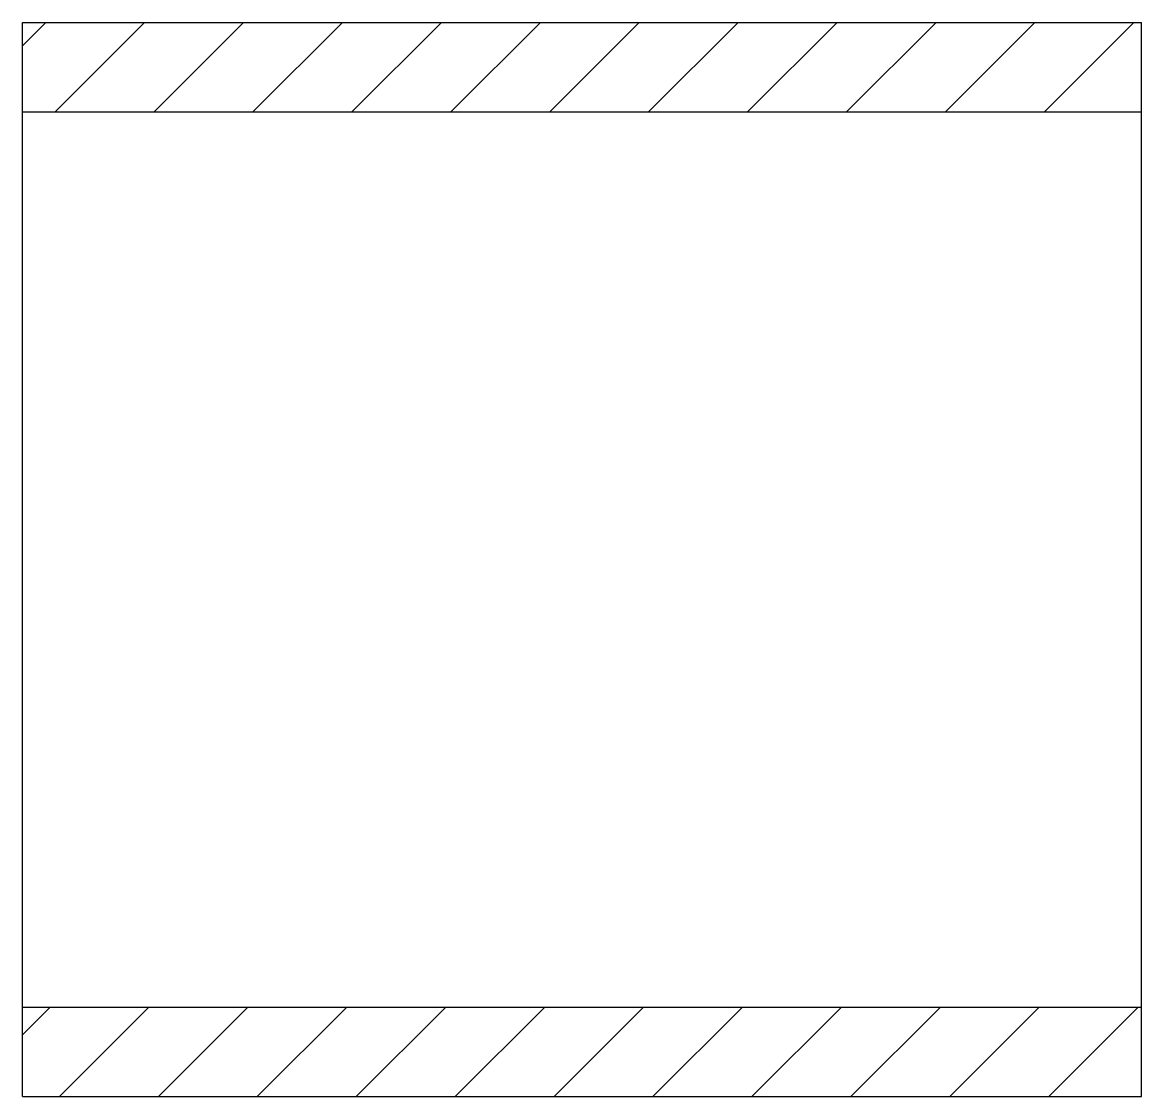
# Model space of a CAD drawing. Header units: centimetres. Extents: x 286 to 386, y 2145 to 2241.
import ezdxf

# ---------------------------------------------------------------- set-up
doc = ezdxf.new("R2010")
doc.units = ezdxf.units.CM
doc.header["$LTSCALE"] = 200
doc.header["$MEASUREMENT"] = 0
doc.layers.add('5', color=5, linetype='Continuous')

msp = doc.modelspace()

# ---------------------------------------------------------------- hatches: boundary and pattern name
at = {"layer": '5'}
h = msp.add_hatch(dxfattribs=at)
h.set_pattern_fill('ANSI31', color=256, scale=50, style=0)
h.paths.add_polyline_path([(385.89, 2241.36), (285.89, 2241.36), (285.89, 2233.36), (385.89, 2233.36)])
h.paths.add_polyline_path([(385.89, 2153.36), (285.89, 2153.36), (285.89, 2145.36), (385.89, 2145.36)])

# ---------------------------------------------------------------- linework, layer by layer
for p, q in [((285.89, 2241.36), (385.89, 2241.36)), ((285.89, 2145.36), (285.89, 2241.36)), ((385.89, 2145.36), (385.89, 2241.36)), ((285.89, 2233.36), (385.89, 2233.36)), ((285.89, 2153.36), (385.89, 2153.36)), ((285.89, 2145.36), (385.89, 2145.36))]:
    msp.add_line(p, q)

doc.saveas('drawing.dxf')
